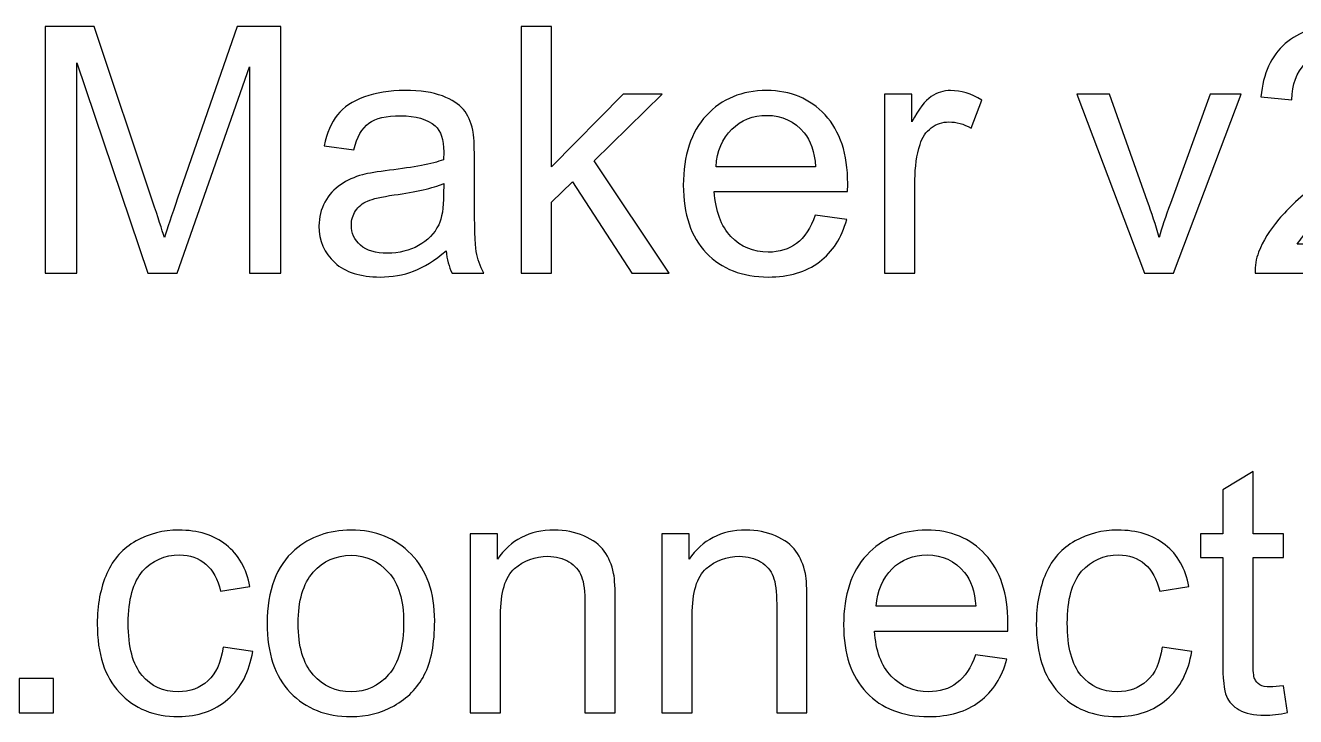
# Model space of a CAD drawing. Header units: millimetres. Extents: x -284 to 247, y -404 to 405.
# Drawn here: x -252.23 to -236.62, y -400.43 to -391.94 of the extents above; entities that cross this region are included whole.
import ezdxf

# ---------------------------------------------------------------- set-up
doc = ezdxf.new("R2010")
doc.units = ezdxf.units.MM
doc.header["$MEASUREMENT"] = 0
doc.layers.add('Layer 1', color=7, linetype='Continuous')

msp = doc.modelspace()

# ---------------------------------------------------------------- linework, layer by layer
at = {"layer": 'Layer 1'}
for points, knots in [([(-251.9804, -394.9852), (-251.9804, -394.9852), (-251.9804, -391.9542), (-251.9804, -391.9542), (-251.9804, -391.9542), (-251.9804, -391.9542), (-251.3793, -391.9542), (-251.3793, -391.9542), (-251.3793, -391.9542), (-251.3793, -391.9542), (-250.6624, -394.0997), (-250.6624, -394.0997), (-250.6624, -394.0997), (-250.5961, -394.2994), (-250.5481, -394.449), (-250.5178, -394.5485), (-250.5178, -394.5485), (-250.4832, -394.4384), (-250.4289, -394.2761), (-250.3555, -394.0623), (-250.3555, -394.0623), (-250.3555, -394.0623), (-249.626, -391.9542), (-249.626, -391.9542), (-249.626, -391.9542), (-249.626, -391.9542), (-249.0891, -391.9542), (-249.0891, -391.9542), (-249.0891, -391.9542), (-249.0891, -391.9542), (-249.0891, -394.9852), (-249.0891, -394.9852), (-249.0891, -394.9852), (-249.0891, -394.9852), (-249.4743, -394.9852), (-249.4743, -394.9852), (-249.4743, -394.9852), (-249.4743, -394.9852), (-249.4743, -392.4495), (-249.4743, -392.4495), (-249.4743, -392.4495), (-249.4743, -392.4495), (-250.359, -394.9852), (-250.359, -394.9852), (-250.359, -394.9852), (-250.359, -394.9852), (-250.7203, -394.9852), (-250.7203, -394.9852), (-250.7203, -394.9852), (-250.7203, -394.9852), (-251.5952, -392.4029), (-251.5952, -392.4029), (-251.5952, -392.4029), (-251.5952, -392.4029), (-251.5952, -394.9852), (-251.5952, -394.9852), (-251.5952, -394.9852), (-251.5952, -394.9852), (-251.9804, -394.9852), (-251.9804, -394.9852)], [0, 0, 0, 0, 0.0625, 0.0625, 0.0625, 0.0625, 0.125, 0.125, 0.125, 0.125, 0.1875, 0.1875, 0.1875, 0.1875, 0.25, 0.25, 0.25, 0.25, 0.3125, 0.3125, 0.3125, 0.3125, 0.375, 0.375, 0.375, 0.375, 0.4375, 0.4375, 0.4375, 0.4375, 0.5, 0.5, 0.5, 0.5, 0.5625, 0.5625, 0.5625, 0.5625, 0.625, 0.625, 0.625, 0.625, 0.6875, 0.6875, 0.6875, 0.6875, 0.75, 0.75, 0.75, 0.75, 0.8125, 0.8125, 0.8125, 0.8125, 0.875, 0.875, 0.875, 0.875, 1, 1, 1, 1]), ([(-246.1364, -394.9852), (-246.1364, -394.9852), (-246.1364, -391.9542), (-246.1364, -391.9542), (-246.1364, -391.9542), (-246.1364, -391.9542), (-245.7639, -391.9542), (-245.7639, -391.9542), (-245.7639, -391.9542), (-245.7639, -391.9542), (-245.7639, -393.6806), (-245.7639, -393.6806), (-245.7639, -393.6806), (-245.7639, -393.6806), (-244.8833, -392.7881), (-244.8833, -392.7881), (-244.8833, -392.7881), (-244.8833, -392.7881), (-244.4021, -392.7881), (-244.4021, -392.7881), (-244.4021, -392.7881), (-244.4021, -392.7881), (-245.2403, -393.6044), (-245.2403, -393.6044), (-245.2403, -393.6044), (-245.2403, -393.6044), (-244.3175, -394.9852), (-244.3175, -394.9852), (-244.3175, -394.9852), (-244.3175, -394.9852), (-244.7761, -394.9852), (-244.7761, -394.9852), (-244.7761, -394.9852), (-244.7761, -394.9852), (-245.5056, -393.8627), (-245.5056, -393.8627), (-245.5056, -393.8627), (-245.5056, -393.8627), (-245.7639, -394.1138), (-245.7639, -394.1138), (-245.7639, -394.1138), (-245.7639, -394.1138), (-245.7639, -394.9852), (-245.7639, -394.9852), (-245.7639, -394.9852), (-245.7639, -394.9852), (-246.1364, -394.9852), (-246.1364, -394.9852)], [0, 0, 0, 0, 0.0769231, 0.0769231, 0.0769231, 0.0769231, 0.1538462, 0.1538462, 0.1538462, 0.1538462, 0.2307692, 0.2307692, 0.2307692, 0.2307692, 0.3076923, 0.3076923, 0.3076923, 0.3076923, 0.3846154, 0.3846154, 0.3846154, 0.3846154, 0.4615385, 0.4615385, 0.4615385, 0.4615385, 0.5384615, 0.5384615, 0.5384615, 0.5384615, 0.6153846, 0.6153846, 0.6153846, 0.6153846, 0.6923077, 0.6923077, 0.6923077, 0.6923077, 0.7692308, 0.7692308, 0.7692308, 0.7692308, 0.8461538, 0.8461538, 0.8461538, 0.8461538, 1, 1, 1, 1]), ([(-235.1142, -394.6296), (-235.1142, -394.6296), (-235.1142, -394.9852), (-235.1142, -394.9852), (-235.1142, -394.9852), (-235.1142, -394.9852), (-237.1207, -394.9852), (-237.1207, -394.9852), (-237.1207, -394.9852), (-237.1236, -394.8956), (-237.1087, -394.8095), (-237.077, -394.7263), (-237.077, -394.7263), (-237.0255, -394.5901), (-236.9429, -394.4553), (-236.8293, -394.3234), (-236.8293, -394.3234), (-236.7157, -394.1915), (-236.5535, -394.0391), (-236.3425, -393.8662), (-236.3425, -393.8662), (-236.0144, -393.596), (-235.7915, -393.3822), (-235.6751, -393.2241), (-235.6751, -393.2241), (-235.5579, -393.0661), (-235.4994, -392.9165), (-235.4994, -392.7754), (-235.4994, -392.7754), (-235.4994, -392.628), (-235.5523, -392.5038), (-235.6581, -392.4022), (-235.6581, -392.4022), (-235.764, -392.3013), (-235.9022, -392.2505), (-236.0723, -392.2505), (-236.0723, -392.2505), (-236.2522, -392.2505), (-236.3961, -392.3041), (-236.5041, -392.4114), (-236.5041, -392.4114), (-236.612, -392.5179), (-236.6664, -392.6661), (-236.6678, -392.8559), (-236.6678, -392.8559), (-236.6678, -392.8559), (-237.0488, -392.8178), (-237.0488, -392.8178), (-237.0488, -392.8178), (-237.0227, -392.5327), (-236.9239, -392.3154), (-236.7531, -392.1658), (-236.7531, -392.1658), (-236.5817, -392.0162), (-236.3524, -391.9415), (-236.0638, -391.9415), (-236.0638, -391.9415), (-235.7731, -391.9415), (-235.5424, -392.0219), (-235.3731, -392.1835), (-235.3731, -392.1835), (-235.203, -392.345), (-235.1184, -392.5454), (-235.1184, -392.7839), (-235.1184, -392.7839), (-235.1184, -392.9052), (-235.1431, -393.0245), (-235.1932, -393.1416), (-235.1932, -393.1416), (-235.2426, -393.2594), (-235.3251, -393.3829), (-235.4401, -393.5127), (-235.4401, -393.5127), (-235.5558, -393.6418), (-235.747, -393.8203), (-236.0137, -394.0461), (-236.0137, -394.0461), (-236.2374, -394.2338), (-236.3813, -394.3608), (-236.4448, -394.4278), (-236.4448, -394.4278), (-236.5083, -394.4948), (-236.5605, -394.5619), (-236.6022, -394.6296), (-236.6022, -394.6296), (-236.6022, -394.6296), (-235.1142, -394.6296), (-235.1142, -394.6296)], [0, 0, 0, 0, 0.0434783, 0.0434783, 0.0434783, 0.0434783, 0.0869565, 0.0869565, 0.0869565, 0.0869565, 0.1304348, 0.1304348, 0.1304348, 0.1304348, 0.173913, 0.173913, 0.173913, 0.173913, 0.2173913, 0.2173913, 0.2173913, 0.2173913, 0.2608696, 0.2608696, 0.2608696, 0.2608696, 0.3043478, 0.3043478, 0.3043478, 0.3043478, 0.3478261, 0.3478261, 0.3478261, 0.3478261, 0.3913043, 0.3913043, 0.3913043, 0.3913043, 0.4347826, 0.4347826, 0.4347826, 0.4347826, 0.4782609, 0.4782609, 0.4782609, 0.4782609, 0.5217391, 0.5217391, 0.5217391, 0.5217391, 0.5652174, 0.5652174, 0.5652174, 0.5652174, 0.6086957, 0.6086957, 0.6086957, 0.6086957, 0.6521739, 0.6521739, 0.6521739, 0.6521739, 0.6956522, 0.6956522, 0.6956522, 0.6956522, 0.7391304, 0.7391304, 0.7391304, 0.7391304, 0.7826087, 0.7826087, 0.7826087, 0.7826087, 0.826087, 0.826087, 0.826087, 0.826087, 0.8695652, 0.8695652, 0.8695652, 0.8695652, 0.9130435, 0.9130435, 0.9130435, 0.9130435, 1, 1, 1, 1]), ([(-247.0571, -394.71), (-247.1954, -394.8279), (-247.3288, -394.9104), (-247.4565, -394.9591), (-247.4565, -394.9591), (-247.5842, -395.0078), (-247.721, -395.0318), (-247.8678, -395.0318), (-247.8678, -395.0318), (-248.1091, -395.0318), (-248.2946, -394.9732), (-248.4245, -394.8554), (-248.4245, -394.8554), (-248.5543, -394.7383), (-248.6192, -394.588), (-248.6192, -394.4052), (-248.6192, -394.4052), (-248.6192, -394.298), (-248.5945, -394.1999), (-248.5458, -394.111), (-248.5458, -394.111), (-248.4964, -394.0221), (-248.4322, -393.9516), (-248.3532, -393.8979), (-248.3532, -393.8979), (-248.2735, -393.8443), (-248.1846, -393.8034), (-248.0851, -393.7759), (-248.0851, -393.7759), (-248.0117, -393.7568), (-247.901, -393.7385), (-247.7535, -393.7201), (-247.7535, -393.7201), (-247.4529, -393.6849), (-247.2307, -393.6418), (-247.0889, -393.5924), (-247.0889, -393.5924), (-247.0875, -393.5416), (-247.0867, -393.5092), (-247.0867, -393.4958), (-247.0867, -393.4958), (-247.0867, -393.3448), (-247.122, -393.2383), (-247.1926, -393.1762), (-247.1926, -393.1762), (-247.2878, -393.0922), (-247.4296, -393.0506), (-247.6173, -393.0506), (-247.6173, -393.0506), (-247.793, -393.0506), (-247.9228, -393.0816), (-248.0061, -393.143), (-248.0061, -393.143), (-248.09, -393.2044), (-248.1514, -393.313), (-248.1916, -393.4697), (-248.1916, -393.4697), (-248.1916, -393.4697), (-248.5557, -393.4189), (-248.5557, -393.4189), (-248.5557, -393.4189), (-248.5225, -393.263), (-248.4682, -393.1367), (-248.392, -393.0407), (-248.392, -393.0407), (-248.3158, -392.9447), (-248.2057, -392.8714), (-248.0618, -392.8192), (-248.0618, -392.8192), (-247.9186, -392.7677), (-247.7514, -392.7416), (-247.5623, -392.7416), (-247.5623, -392.7416), (-247.3746, -392.7416), (-247.2215, -392.7634), (-247.1037, -392.8079), (-247.1037, -392.8079), (-246.9866, -392.8523), (-246.8998, -392.9074), (-246.8447, -392.9744), (-246.8447, -392.9744), (-246.7897, -393.0414), (-246.7509, -393.1261), (-246.7283, -393.2284), (-246.7283, -393.2284), (-246.7163, -393.2919), (-246.71, -393.4062), (-246.71, -393.5706), (-246.71, -393.5706), (-246.71, -393.5706), (-246.71, -394.0645), (-246.71, -394.0645), (-246.71, -394.0645), (-246.71, -394.4095), (-246.7022, -394.6275), (-246.6867, -394.7199), (-246.6867, -394.7199), (-246.6719, -394.8123), (-246.6408, -394.9005), (-246.5957, -394.9852), (-246.5957, -394.9852), (-246.5957, -394.9852), (-246.9851, -394.9852), (-246.9851, -394.9852), (-246.9851, -394.9852), (-247.0225, -394.9069), (-247.0465, -394.8152), (-247.0571, -394.71)], [0, 0, 0, 0, 0.0357143, 0.0357143, 0.0357143, 0.0357143, 0.0714286, 0.0714286, 0.0714286, 0.0714286, 0.1071429, 0.1071429, 0.1071429, 0.1071429, 0.1428571, 0.1428571, 0.1428571, 0.1428571, 0.1785714, 0.1785714, 0.1785714, 0.1785714, 0.2142857, 0.2142857, 0.2142857, 0.2142857, 0.25, 0.25, 0.25, 0.25, 0.2857143, 0.2857143, 0.2857143, 0.2857143, 0.3214286, 0.3214286, 0.3214286, 0.3214286, 0.3571429, 0.3571429, 0.3571429, 0.3571429, 0.3928571, 0.3928571, 0.3928571, 0.3928571, 0.4285714, 0.4285714, 0.4285714, 0.4285714, 0.4642857, 0.4642857, 0.4642857, 0.4642857, 0.5, 0.5, 0.5, 0.5, 0.5357143, 0.5357143, 0.5357143, 0.5357143, 0.5714286, 0.5714286, 0.5714286, 0.5714286, 0.6071429, 0.6071429, 0.6071429, 0.6071429, 0.6428571, 0.6428571, 0.6428571, 0.6428571, 0.6785714, 0.6785714, 0.6785714, 0.6785714, 0.7142857, 0.7142857, 0.7142857, 0.7142857, 0.75, 0.75, 0.75, 0.75, 0.7857143, 0.7857143, 0.7857143, 0.7857143, 0.8214286, 0.8214286, 0.8214286, 0.8214286, 0.8571429, 0.8571429, 0.8571429, 0.8571429, 0.8928571, 0.8928571, 0.8928571, 0.8928571, 0.9285714, 0.9285714, 0.9285714, 0.9285714, 1, 1, 1, 1]), ([(-242.5225, -394.274), (-242.5225, -394.274), (-242.1373, -394.3248), (-242.1373, -394.3248), (-242.1373, -394.3248), (-242.1973, -394.5485), (-242.3094, -394.7227), (-242.4731, -394.8462), (-242.4731, -394.8462), (-242.6368, -394.9697), (-242.8457, -395.0318), (-243.1004, -395.0318), (-243.1004, -395.0318), (-243.4207, -395.0318), (-243.6747, -394.933), (-243.8624, -394.7354), (-243.8624, -394.7354), (-244.05, -394.5386), (-244.1439, -394.2613), (-244.1439, -393.905), (-244.1439, -393.905), (-244.1439, -393.5367), (-244.0493, -393.2503), (-243.8595, -393.0471), (-243.8595, -393.0471), (-243.6697, -392.8432), (-243.4235, -392.7416), (-243.1208, -392.7416), (-243.1208, -392.7416), (-242.828, -392.7416), (-242.5888, -392.841), (-242.4033, -393.0407), (-242.4033, -393.0407), (-242.2177, -393.2404), (-242.1246, -393.5212), (-242.1246, -393.8831), (-242.1246, -393.8831), (-242.1246, -393.905), (-242.1253, -393.9382), (-242.1267, -393.9819), (-242.1267, -393.9819), (-242.1267, -393.9819), (-243.7629, -393.9819), (-243.7629, -393.9819), (-243.7629, -393.9819), (-243.7488, -394.2225), (-243.681, -394.4074), (-243.5583, -394.5351), (-243.5583, -394.5351), (-243.4362, -394.6628), (-243.2831, -394.727), (-243.1004, -394.727), (-243.1004, -394.727), (-242.9642, -394.727), (-242.8478, -394.691), (-242.7518, -394.619), (-242.7518, -394.619), (-242.6552, -394.5471), (-242.579, -394.432), (-242.5225, -394.274)], [0, 0, 0, 0, 0.0625, 0.0625, 0.0625, 0.0625, 0.125, 0.125, 0.125, 0.125, 0.1875, 0.1875, 0.1875, 0.1875, 0.25, 0.25, 0.25, 0.25, 0.3125, 0.3125, 0.3125, 0.3125, 0.375, 0.375, 0.375, 0.375, 0.4375, 0.4375, 0.4375, 0.4375, 0.5, 0.5, 0.5, 0.5, 0.5625, 0.5625, 0.5625, 0.5625, 0.625, 0.625, 0.625, 0.625, 0.6875, 0.6875, 0.6875, 0.6875, 0.75, 0.75, 0.75, 0.75, 0.8125, 0.8125, 0.8125, 0.8125, 0.875, 0.875, 0.875, 0.875, 1, 1, 1, 1]), ([(-241.6709, -394.9852), (-241.6709, -394.9852), (-241.6709, -392.7881), (-241.6709, -392.7881), (-241.6709, -392.7881), (-241.6709, -392.7881), (-241.3365, -392.7881), (-241.3365, -392.7881), (-241.3365, -392.7881), (-241.3365, -392.7881), (-241.3365, -393.1247), (-241.3365, -393.1247), (-241.3365, -393.1247), (-241.2511, -392.9687), (-241.1721, -392.8657), (-241.0994, -392.8163), (-241.0994, -392.8163), (-241.0268, -392.7662), (-240.947, -392.7416), (-240.8603, -392.7416), (-240.8603, -392.7416), (-240.7347, -392.7416), (-240.607, -392.7811), (-240.4771, -392.8594), (-240.4771, -392.8594), (-240.4771, -392.8594), (-240.6098, -393.203), (-240.6098, -393.203), (-240.6098, -393.203), (-240.7001, -393.1522), (-240.7904, -393.1268), (-240.8807, -393.1268), (-240.8807, -393.1268), (-240.9619, -393.1268), (-241.0345, -393.1515), (-241.0987, -393.2002), (-241.0987, -393.2002), (-241.1629, -393.2488), (-241.2088, -393.3166), (-241.2363, -393.4034), (-241.2363, -393.4034), (-241.2779, -393.5353), (-241.2984, -393.6799), (-241.2984, -393.8373), (-241.2984, -393.8373), (-241.2984, -393.8373), (-241.2984, -394.9852), (-241.2984, -394.9852), (-241.2984, -394.9852), (-241.2984, -394.9852), (-241.6709, -394.9852), (-241.6709, -394.9852)], [0, 0, 0, 0, 0.0714286, 0.0714286, 0.0714286, 0.0714286, 0.1428571, 0.1428571, 0.1428571, 0.1428571, 0.2142857, 0.2142857, 0.2142857, 0.2142857, 0.2857143, 0.2857143, 0.2857143, 0.2857143, 0.3571429, 0.3571429, 0.3571429, 0.3571429, 0.4285714, 0.4285714, 0.4285714, 0.4285714, 0.5, 0.5, 0.5, 0.5, 0.5714286, 0.5714286, 0.5714286, 0.5714286, 0.6428571, 0.6428571, 0.6428571, 0.6428571, 0.7142857, 0.7142857, 0.7142857, 0.7142857, 0.7857143, 0.7857143, 0.7857143, 0.7857143, 0.8571429, 0.8571429, 0.8571429, 0.8571429, 1, 1, 1, 1]), ([(-238.4804, -394.9852), (-238.4804, -394.9852), (-239.3094, -392.7881), (-239.3094, -392.7881), (-239.3094, -392.7881), (-239.3094, -392.7881), (-238.9108, -392.7881), (-238.9108, -392.7881), (-238.9108, -392.7881), (-238.9108, -392.7881), (-238.4409, -394.104), (-238.4409, -394.104), (-238.4409, -394.104), (-238.3901, -394.2458), (-238.3428, -394.3932), (-238.2998, -394.5463), (-238.2998, -394.5463), (-238.2666, -394.4306), (-238.2207, -394.2916), (-238.1608, -394.1287), (-238.1608, -394.1287), (-238.1608, -394.1287), (-237.6725, -392.7881), (-237.6725, -392.7881), (-237.6725, -392.7881), (-237.6725, -392.7881), (-237.2901, -392.7881), (-237.2901, -392.7881), (-237.2901, -392.7881), (-237.2901, -392.7881), (-238.122, -394.9852), (-238.122, -394.9852), (-238.122, -394.9852), (-238.122, -394.9852), (-238.4804, -394.9852), (-238.4804, -394.9852)], [0, 0, 0, 0, 0.1, 0.1, 0.1, 0.1, 0.2, 0.2, 0.2, 0.2, 0.3, 0.3, 0.3, 0.3, 0.4, 0.4, 0.4, 0.4, 0.5, 0.5, 0.5, 0.5, 0.6, 0.6, 0.6, 0.6, 0.7, 0.7, 0.7, 0.7, 0.8, 0.8, 0.8, 0.8, 1, 1, 1, 1]), ([(-243.7417, -393.6771), (-243.7417, -393.6771), (-242.5183, -393.6771), (-242.5183, -393.6771), (-242.5183, -393.6771), (-242.5345, -393.4923), (-242.5818, -393.354), (-242.6587, -393.2615), (-242.6587, -393.2615), (-242.7765, -393.1183), (-242.9303, -393.0463), (-243.1187, -393.0463), (-243.1187, -393.0463), (-243.2894, -393.0463), (-243.4327, -393.1035), (-243.5491, -393.2178), (-243.5491, -393.2178), (-243.6648, -393.3321), (-243.729, -393.4852), (-243.7417, -393.6771)], [0, 0, 0, 0, 0.1666667, 0.1666667, 0.1666667, 0.1666667, 0.3333333, 0.3333333, 0.3333333, 0.3333333, 0.5, 0.5, 0.5, 0.5, 0.6666667, 0.6666667, 0.6666667, 0.6666667, 1, 1, 1, 1]), ([(-247.0867, -393.8845), (-247.2222, -393.9396), (-247.4254, -393.9861), (-247.6963, -394.0242), (-247.6963, -394.0242), (-247.8502, -394.0461), (-247.9588, -394.0708), (-248.0223, -394.0983), (-248.0223, -394.0983), (-248.0858, -394.1258), (-248.1345, -394.1661), (-248.1691, -394.2183), (-248.1691, -394.2183), (-248.2036, -394.2712), (-248.2213, -394.3297), (-248.2213, -394.3947), (-248.2213, -394.3947), (-248.2213, -394.4927), (-248.1839, -394.5753), (-248.1084, -394.6409), (-248.1084, -394.6409), (-248.0329, -394.7065), (-247.9228, -394.7397), (-247.7782, -394.7397), (-247.7782, -394.7397), (-247.635, -394.7397), (-247.5073, -394.7086), (-247.3951, -394.6458), (-247.3951, -394.6458), (-247.2836, -394.5837), (-247.201, -394.4984), (-247.1488, -394.3904), (-247.1488, -394.3904), (-247.1086, -394.3065), (-247.0889, -394.183), (-247.0889, -394.02), (-247.0889, -394.02), (-247.0889, -394.02), (-247.0867, -393.8845), (-247.0867, -393.8845)], [0, 0, 0, 0, 0.0909091, 0.0909091, 0.0909091, 0.0909091, 0.1818182, 0.1818182, 0.1818182, 0.1818182, 0.2727273, 0.2727273, 0.2727273, 0.2727273, 0.3636364, 0.3636364, 0.3636364, 0.3636364, 0.4545455, 0.4545455, 0.4545455, 0.4545455, 0.5454545, 0.5454545, 0.5454545, 0.5454545, 0.6363636, 0.6363636, 0.6363636, 0.6363636, 0.7272727, 0.7272727, 0.7272727, 0.7272727, 0.8181818, 0.8181818, 0.8181818, 0.8181818, 1, 1, 1, 1]), ([(-236.7728, -400.0522), (-236.7728, -400.0522), (-236.722, -400.381), (-236.722, -400.381), (-236.722, -400.381), (-236.8265, -400.4028), (-236.9203, -400.4141), (-237.0021, -400.4141), (-237.0021, -400.4141), (-237.1369, -400.4141), (-237.2413, -400.393), (-237.3161, -400.3499), (-237.3161, -400.3499), (-237.3902, -400.3069), (-237.4424, -400.2512), (-237.4727, -400.1813), (-237.4727, -400.1813), (-237.5031, -400.1115), (-237.5179, -399.9647), (-237.5179, -399.741), (-237.5179, -399.741), (-237.5179, -399.741), (-237.5179, -398.4753), (-237.5179, -398.4753), (-237.5179, -398.4753), (-237.5179, -398.4753), (-237.7931, -398.4753), (-237.7931, -398.4753), (-237.7931, -398.4753), (-237.7931, -398.4753), (-237.7931, -398.1874), (-237.7931, -398.1874), (-237.7931, -398.1874), (-237.7931, -398.1874), (-237.5179, -398.1874), (-237.5179, -398.1874), (-237.5179, -398.1874), (-237.5179, -398.1874), (-237.5179, -397.6441), (-237.5179, -397.6441), (-237.5179, -397.6441), (-237.5179, -397.6441), (-237.1454, -397.4205), (-237.1454, -397.4205), (-237.1454, -397.4205), (-237.1454, -397.4205), (-237.1454, -398.1874), (-237.1454, -398.1874), (-237.1454, -398.1874), (-237.1454, -398.1874), (-236.7728, -398.1874), (-236.7728, -398.1874), (-236.7728, -398.1874), (-236.7728, -398.1874), (-236.7728, -398.4753), (-236.7728, -398.4753), (-236.7728, -398.4753), (-236.7728, -398.4753), (-237.1454, -398.4753), (-237.1454, -398.4753), (-237.1454, -398.4753), (-237.1454, -398.4753), (-237.1454, -399.7622), (-237.1454, -399.7622), (-237.1454, -399.7622), (-237.1454, -399.8687), (-237.139, -399.9372), (-237.1256, -399.9675), (-237.1256, -399.9675), (-237.1129, -399.9979), (-237.0918, -400.0218), (-237.0621, -400.0402), (-237.0621, -400.0402), (-237.0325, -400.0578), (-236.9902, -400.067), (-236.9351, -400.067), (-236.9351, -400.067), (-236.8942, -400.067), (-236.8399, -400.0621), (-236.7728, -400.0522)], [0, 0, 0, 0, 0.047619, 0.047619, 0.047619, 0.047619, 0.0952381, 0.0952381, 0.0952381, 0.0952381, 0.1428571, 0.1428571, 0.1428571, 0.1428571, 0.1904762, 0.1904762, 0.1904762, 0.1904762, 0.2380952, 0.2380952, 0.2380952, 0.2380952, 0.2857143, 0.2857143, 0.2857143, 0.2857143, 0.3333333, 0.3333333, 0.3333333, 0.3333333, 0.3809524, 0.3809524, 0.3809524, 0.3809524, 0.4285714, 0.4285714, 0.4285714, 0.4285714, 0.4761905, 0.4761905, 0.4761905, 0.4761905, 0.5238095, 0.5238095, 0.5238095, 0.5238095, 0.5714286, 0.5714286, 0.5714286, 0.5714286, 0.6190476, 0.6190476, 0.6190476, 0.6190476, 0.6666667, 0.6666667, 0.6666667, 0.6666667, 0.7142857, 0.7142857, 0.7142857, 0.7142857, 0.7619048, 0.7619048, 0.7619048, 0.7619048, 0.8095238, 0.8095238, 0.8095238, 0.8095238, 0.8571429, 0.8571429, 0.8571429, 0.8571429, 0.9047619, 0.9047619, 0.9047619, 0.9047619, 1, 1, 1, 1]), ([(-249.7973, -399.5802), (-249.7973, -399.5802), (-249.4332, -399.631), (-249.4332, -399.631), (-249.4332, -399.631), (-249.4735, -399.8814), (-249.5751, -400.0769), (-249.7395, -400.2187), (-249.7395, -400.2187), (-249.9039, -400.3605), (-250.1063, -400.4311), (-250.3455, -400.4311), (-250.3455, -400.4311), (-250.6454, -400.4311), (-250.8867, -400.333), (-251.0687, -400.1369), (-251.0687, -400.1369), (-251.2515, -399.9407), (-251.3425, -399.6599), (-251.3425, -399.2944), (-251.3425, -399.2944), (-251.3425, -399.0574), (-251.303, -398.8506), (-251.2246, -398.6728), (-251.2246, -398.6728), (-251.1463, -398.4957), (-251.0271, -398.3624), (-250.8662, -398.2742), (-250.8662, -398.2742), (-250.7061, -398.1853), (-250.5318, -398.1409), (-250.3427, -398.1409), (-250.3427, -398.1409), (-250.1049, -398.1409), (-249.9095, -398.2008), (-249.7585, -398.3215), (-249.7585, -398.3215), (-249.6068, -398.4421), (-249.5094, -398.6136), (-249.4671, -398.8351), (-249.4671, -398.8351), (-249.4671, -398.8351), (-249.8269, -398.8901), (-249.8269, -398.8901), (-249.8269, -398.8901), (-249.8615, -398.7427), (-249.9222, -398.6319), (-250.0104, -398.5571), (-250.0104, -398.5571), (-250.0979, -398.483), (-250.2037, -398.4456), (-250.3279, -398.4456), (-250.3279, -398.4456), (-250.5156, -398.4456), (-250.668, -398.5127), (-250.7858, -398.6467), (-250.7858, -398.6467), (-250.9029, -398.7815), (-250.9615, -398.9932), (-250.9615, -399.2838), (-250.9615, -399.2838), (-250.9615, -399.5788), (-250.905, -399.7925), (-250.7921, -399.9259), (-250.7921, -399.9259), (-250.6785, -400.0592), (-250.5311, -400.1263), (-250.3498, -400.1263), (-250.3498, -400.1263), (-250.203, -400.1263), (-250.0809, -400.0818), (-249.9836, -399.9922), (-249.9836, -399.9922), (-249.8855, -399.9033), (-249.8234, -399.7657), (-249.7973, -399.5802)], [0, 0, 0, 0, 0.05, 0.05, 0.05, 0.05, 0.1, 0.1, 0.1, 0.1, 0.15, 0.15, 0.15, 0.15, 0.2, 0.2, 0.2, 0.2, 0.25, 0.25, 0.25, 0.25, 0.3, 0.3, 0.3, 0.3, 0.35, 0.35, 0.35, 0.35, 0.4, 0.4, 0.4, 0.4, 0.45, 0.45, 0.45, 0.45, 0.5, 0.5, 0.5, 0.5, 0.55, 0.55, 0.55, 0.55, 0.6, 0.6, 0.6, 0.6, 0.65, 0.65, 0.65, 0.65, 0.7, 0.7, 0.7, 0.7, 0.75, 0.75, 0.75, 0.75, 0.8, 0.8, 0.8, 0.8, 0.85, 0.85, 0.85, 0.85, 0.9, 0.9, 0.9, 0.9, 1, 1, 1, 1]), ([(-249.2554, -399.286), (-249.2554, -398.8803), (-249.1425, -398.5797), (-248.916, -398.3843), (-248.916, -398.3843), (-248.7276, -398.222), (-248.4969, -398.1409), (-248.2253, -398.1409), (-248.2253, -398.1409), (-247.924, -398.1409), (-247.6771, -398.2396), (-247.4852, -398.4372), (-247.4852, -398.4372), (-247.294, -398.634), (-247.198, -398.9071), (-247.198, -399.2549), (-247.198, -399.2549), (-247.198, -399.5371), (-247.2404, -399.7587), (-247.325, -399.9202), (-247.325, -399.9202), (-247.4097, -400.0818), (-247.5332, -400.2074), (-247.6954, -400.297), (-247.6954, -400.297), (-247.857, -400.3866), (-248.0341, -400.4311), (-248.2253, -400.4311), (-248.2253, -400.4311), (-248.5329, -400.4311), (-248.7813, -400.333), (-248.9711, -400.1361), (-248.9711, -400.1361), (-249.1609, -399.9393), (-249.2554, -399.6557), (-249.2554, -399.286)], [0, 0, 0, 0, 0.1, 0.1, 0.1, 0.1, 0.2, 0.2, 0.2, 0.2, 0.3, 0.3, 0.3, 0.3, 0.4, 0.4, 0.4, 0.4, 0.5, 0.5, 0.5, 0.5, 0.6, 0.6, 0.6, 0.6, 0.7, 0.7, 0.7, 0.7, 0.8, 0.8, 0.8, 0.8, 1, 1, 1, 1]), ([(-246.7613, -400.3845), (-246.7613, -400.3845), (-246.7613, -398.1874), (-246.7613, -398.1874), (-246.7613, -398.1874), (-246.7613, -398.1874), (-246.4269, -398.1874), (-246.4269, -398.1874), (-246.4269, -398.1874), (-246.4269, -398.1874), (-246.4269, -398.4993), (-246.4269, -398.4993), (-246.4269, -398.4993), (-246.266, -398.2601), (-246.0332, -398.1409), (-245.7291, -398.1409), (-245.7291, -398.1409), (-245.5964, -398.1409), (-245.4751, -398.1648), (-245.3643, -398.2121), (-245.3643, -398.2121), (-245.2535, -398.2594), (-245.1703, -398.3222), (-245.1153, -398.3991), (-245.1153, -398.3991), (-245.0602, -398.476), (-245.0214, -398.5677), (-244.9995, -398.6735), (-244.9995, -398.6735), (-244.9861, -398.7427), (-244.9791, -398.8633), (-244.9791, -399.0355), (-244.9791, -399.0355), (-244.9791, -399.0355), (-244.9791, -400.3845), (-244.9791, -400.3845), (-244.9791, -400.3845), (-244.9791, -400.3845), (-245.3516, -400.3845), (-245.3516, -400.3845), (-245.3516, -400.3845), (-245.3516, -400.3845), (-245.3516, -399.0496), (-245.3516, -399.0496), (-245.3516, -399.0496), (-245.3516, -398.8979), (-245.3657, -398.7843), (-245.3947, -398.7095), (-245.3947, -398.7095), (-245.4236, -398.6347), (-245.4751, -398.5748), (-245.5485, -398.5296), (-245.5485, -398.5296), (-245.6218, -398.4852), (-245.7086, -398.4626), (-245.8074, -398.4626), (-245.8074, -398.4626), (-245.9654, -398.4626), (-246.1016, -398.5127), (-246.2166, -398.6136), (-246.2166, -398.6136), (-246.3316, -398.7138), (-246.3888, -398.905), (-246.3888, -399.1858), (-246.3888, -399.1858), (-246.3888, -399.1858), (-246.3888, -400.3845), (-246.3888, -400.3845), (-246.3888, -400.3845), (-246.3888, -400.3845), (-246.7613, -400.3845), (-246.7613, -400.3845)], [0, 0, 0, 0, 0.0526316, 0.0526316, 0.0526316, 0.0526316, 0.1052632, 0.1052632, 0.1052632, 0.1052632, 0.1578947, 0.1578947, 0.1578947, 0.1578947, 0.2105263, 0.2105263, 0.2105263, 0.2105263, 0.2631579, 0.2631579, 0.2631579, 0.2631579, 0.3157895, 0.3157895, 0.3157895, 0.3157895, 0.3684211, 0.3684211, 0.3684211, 0.3684211, 0.4210526, 0.4210526, 0.4210526, 0.4210526, 0.4736842, 0.4736842, 0.4736842, 0.4736842, 0.5263158, 0.5263158, 0.5263158, 0.5263158, 0.5789474, 0.5789474, 0.5789474, 0.5789474, 0.6315789, 0.6315789, 0.6315789, 0.6315789, 0.6842105, 0.6842105, 0.6842105, 0.6842105, 0.7368421, 0.7368421, 0.7368421, 0.7368421, 0.7894737, 0.7894737, 0.7894737, 0.7894737, 0.8421053, 0.8421053, 0.8421053, 0.8421053, 0.8947368, 0.8947368, 0.8947368, 0.8947368, 1, 1, 1, 1]), ([(-244.4069, -400.3845), (-244.4069, -400.3845), (-244.4069, -398.1874), (-244.4069, -398.1874), (-244.4069, -398.1874), (-244.4069, -398.1874), (-244.0725, -398.1874), (-244.0725, -398.1874), (-244.0725, -398.1874), (-244.0725, -398.1874), (-244.0725, -398.4993), (-244.0725, -398.4993), (-244.0725, -398.4993), (-243.9116, -398.2601), (-243.6788, -398.1409), (-243.3747, -398.1409), (-243.3747, -398.1409), (-243.242, -398.1409), (-243.1207, -398.1648), (-243.0099, -398.2121), (-243.0099, -398.2121), (-242.8991, -398.2594), (-242.8159, -398.3222), (-242.7609, -398.3991), (-242.7609, -398.3991), (-242.7058, -398.476), (-242.667, -398.5677), (-242.6451, -398.6735), (-242.6451, -398.6735), (-242.6317, -398.7427), (-242.6247, -398.8633), (-242.6247, -399.0355), (-242.6247, -399.0355), (-242.6247, -399.0355), (-242.6247, -400.3845), (-242.6247, -400.3845), (-242.6247, -400.3845), (-242.6247, -400.3845), (-242.9972, -400.3845), (-242.9972, -400.3845), (-242.9972, -400.3845), (-242.9972, -400.3845), (-242.9972, -399.0496), (-242.9972, -399.0496), (-242.9972, -399.0496), (-242.9972, -398.8979), (-243.0113, -398.7843), (-243.0403, -398.7095), (-243.0403, -398.7095), (-243.0692, -398.6347), (-243.1207, -398.5748), (-243.1941, -398.5296), (-243.1941, -398.5296), (-243.2674, -398.4852), (-243.3542, -398.4626), (-243.453, -398.4626), (-243.453, -398.4626), (-243.611, -398.4626), (-243.7472, -398.5127), (-243.8622, -398.6136), (-243.8622, -398.6136), (-243.9772, -398.7138), (-244.0344, -398.905), (-244.0344, -399.1858), (-244.0344, -399.1858), (-244.0344, -399.1858), (-244.0344, -400.3845), (-244.0344, -400.3845), (-244.0344, -400.3845), (-244.0344, -400.3845), (-244.4069, -400.3845), (-244.4069, -400.3845)], [0, 0, 0, 0, 0.0526316, 0.0526316, 0.0526316, 0.0526316, 0.1052632, 0.1052632, 0.1052632, 0.1052632, 0.1578947, 0.1578947, 0.1578947, 0.1578947, 0.2105263, 0.2105263, 0.2105263, 0.2105263, 0.2631579, 0.2631579, 0.2631579, 0.2631579, 0.3157895, 0.3157895, 0.3157895, 0.3157895, 0.3684211, 0.3684211, 0.3684211, 0.3684211, 0.4210526, 0.4210526, 0.4210526, 0.4210526, 0.4736842, 0.4736842, 0.4736842, 0.4736842, 0.5263158, 0.5263158, 0.5263158, 0.5263158, 0.5789474, 0.5789474, 0.5789474, 0.5789474, 0.6315789, 0.6315789, 0.6315789, 0.6315789, 0.6842105, 0.6842105, 0.6842105, 0.6842105, 0.7368421, 0.7368421, 0.7368421, 0.7368421, 0.7894737, 0.7894737, 0.7894737, 0.7894737, 0.8421053, 0.8421053, 0.8421053, 0.8421053, 0.8947368, 0.8947368, 0.8947368, 0.8947368, 1, 1, 1, 1]), ([(-240.5539, -399.6733), (-240.5539, -399.6733), (-240.1687, -399.7241), (-240.1687, -399.7241), (-240.1687, -399.7241), (-240.2287, -399.9478), (-240.3408, -400.122), (-240.5045, -400.2455), (-240.5045, -400.2455), (-240.6682, -400.369), (-240.8771, -400.4311), (-241.1318, -400.4311), (-241.1318, -400.4311), (-241.4521, -400.4311), (-241.7061, -400.3323), (-241.8938, -400.1347), (-241.8938, -400.1347), (-242.0814, -399.9379), (-242.1753, -399.6606), (-242.1753, -399.3043), (-242.1753, -399.3043), (-242.1753, -398.936), (-242.0807, -398.6496), (-241.8909, -398.4464), (-241.8909, -398.4464), (-241.7011, -398.2425), (-241.4549, -398.1409), (-241.1522, -398.1409), (-241.1522, -398.1409), (-240.8594, -398.1409), (-240.6202, -398.2403), (-240.4347, -398.44), (-240.4347, -398.44), (-240.2491, -398.6397), (-240.156, -398.9205), (-240.156, -399.2824), (-240.156, -399.2824), (-240.156, -399.3043), (-240.1567, -399.3375), (-240.1581, -399.3812), (-240.1581, -399.3812), (-240.1581, -399.3812), (-241.7943, -399.3812), (-241.7943, -399.3812), (-241.7943, -399.3812), (-241.7802, -399.6218), (-241.7124, -399.8067), (-241.5897, -399.9344), (-241.5897, -399.9344), (-241.4676, -400.0621), (-241.3145, -400.1263), (-241.1318, -400.1263), (-241.1318, -400.1263), (-240.9956, -400.1263), (-240.8792, -400.0903), (-240.7832, -400.0183), (-240.7832, -400.0183), (-240.6866, -399.9464), (-240.6104, -399.8313), (-240.5539, -399.6733)], [0, 0, 0, 0, 0.0625, 0.0625, 0.0625, 0.0625, 0.125, 0.125, 0.125, 0.125, 0.1875, 0.1875, 0.1875, 0.1875, 0.25, 0.25, 0.25, 0.25, 0.3125, 0.3125, 0.3125, 0.3125, 0.375, 0.375, 0.375, 0.375, 0.4375, 0.4375, 0.4375, 0.4375, 0.5, 0.5, 0.5, 0.5, 0.5625, 0.5625, 0.5625, 0.5625, 0.625, 0.625, 0.625, 0.625, 0.6875, 0.6875, 0.6875, 0.6875, 0.75, 0.75, 0.75, 0.75, 0.8125, 0.8125, 0.8125, 0.8125, 0.875, 0.875, 0.875, 0.875, 1, 1, 1, 1]), ([(-238.263, -399.5802), (-238.263, -399.5802), (-237.8989, -399.631), (-237.8989, -399.631), (-237.8989, -399.631), (-237.9392, -399.8814), (-238.0408, -400.0769), (-238.2052, -400.2187), (-238.2052, -400.2187), (-238.3696, -400.3605), (-238.572, -400.4311), (-238.8112, -400.4311), (-238.8112, -400.4311), (-239.1111, -400.4311), (-239.3524, -400.333), (-239.5344, -400.1369), (-239.5344, -400.1369), (-239.7172, -399.9407), (-239.8082, -399.6599), (-239.8082, -399.2944), (-239.8082, -399.2944), (-239.8082, -399.0574), (-239.7687, -398.8506), (-239.6903, -398.6728), (-239.6903, -398.6728), (-239.612, -398.4957), (-239.4928, -398.3624), (-239.3319, -398.2742), (-239.3319, -398.2742), (-239.1718, -398.1853), (-238.9975, -398.1409), (-238.8084, -398.1409), (-238.8084, -398.1409), (-238.5706, -398.1409), (-238.3752, -398.2008), (-238.2242, -398.3215), (-238.2242, -398.3215), (-238.0725, -398.4421), (-237.9751, -398.6136), (-237.9328, -398.8351), (-237.9328, -398.8351), (-237.9328, -398.8351), (-238.2926, -398.8901), (-238.2926, -398.8901), (-238.2926, -398.8901), (-238.3272, -398.7427), (-238.3879, -398.6319), (-238.4761, -398.5571), (-238.4761, -398.5571), (-238.5636, -398.483), (-238.6694, -398.4456), (-238.7936, -398.4456), (-238.7936, -398.4456), (-238.9813, -398.4456), (-239.1337, -398.5127), (-239.2515, -398.6467), (-239.2515, -398.6467), (-239.3686, -398.7815), (-239.4272, -398.9932), (-239.4272, -399.2838), (-239.4272, -399.2838), (-239.4272, -399.5788), (-239.3707, -399.7925), (-239.2578, -399.9259), (-239.2578, -399.9259), (-239.1442, -400.0592), (-238.9968, -400.1263), (-238.8155, -400.1263), (-238.8155, -400.1263), (-238.6687, -400.1263), (-238.5466, -400.0818), (-238.4493, -399.9922), (-238.4493, -399.9922), (-238.3512, -399.9033), (-238.2891, -399.7657), (-238.263, -399.5802)], [0, 0, 0, 0, 0.05, 0.05, 0.05, 0.05, 0.1, 0.1, 0.1, 0.1, 0.15, 0.15, 0.15, 0.15, 0.2, 0.2, 0.2, 0.2, 0.25, 0.25, 0.25, 0.25, 0.3, 0.3, 0.3, 0.3, 0.35, 0.35, 0.35, 0.35, 0.4, 0.4, 0.4, 0.4, 0.45, 0.45, 0.45, 0.45, 0.5, 0.5, 0.5, 0.5, 0.55, 0.55, 0.55, 0.55, 0.6, 0.6, 0.6, 0.6, 0.65, 0.65, 0.65, 0.65, 0.7, 0.7, 0.7, 0.7, 0.75, 0.75, 0.75, 0.75, 0.8, 0.8, 0.8, 0.8, 0.85, 0.85, 0.85, 0.85, 0.9, 0.9, 0.9, 0.9, 1, 1, 1, 1]), ([(-248.8744, -399.2867), (-248.8744, -399.5675), (-248.813, -399.7777), (-248.6903, -399.9167), (-248.6903, -399.9167), (-248.5668, -400.0564), (-248.4123, -400.1263), (-248.2253, -400.1263), (-248.2253, -400.1263), (-248.0404, -400.1263), (-247.8866, -400.0564), (-247.7632, -399.916), (-247.7632, -399.916), (-247.6404, -399.7756), (-247.579, -399.5618), (-247.579, -399.2747), (-247.579, -399.2747), (-247.579, -399.0037), (-247.6411, -398.7984), (-247.7646, -398.6594), (-247.7646, -398.6594), (-247.888, -398.5197), (-248.0419, -398.4499), (-248.2253, -398.4499), (-248.2253, -398.4499), (-248.4123, -398.4499), (-248.5668, -398.519), (-248.6903, -398.658), (-248.6903, -398.658), (-248.813, -398.797), (-248.8744, -399.0066), (-248.8744, -399.2867)], [0, 0, 0, 0, 0.1111111, 0.1111111, 0.1111111, 0.1111111, 0.2222222, 0.2222222, 0.2222222, 0.2222222, 0.3333333, 0.3333333, 0.3333333, 0.3333333, 0.4444444, 0.4444444, 0.4444444, 0.4444444, 0.5555556, 0.5555556, 0.5555556, 0.5555556, 0.6666667, 0.6666667, 0.6666667, 0.6666667, 0.7777778, 0.7777778, 0.7777778, 0.7777778, 1, 1, 1, 1]), ([(-241.7731, -399.0764), (-241.7731, -399.0764), (-240.5497, -399.0764), (-240.5497, -399.0764), (-240.5497, -399.0764), (-240.5659, -398.8916), (-240.6132, -398.7533), (-240.6901, -398.6608), (-240.6901, -398.6608), (-240.8079, -398.5176), (-240.9617, -398.4456), (-241.1501, -398.4456), (-241.1501, -398.4456), (-241.3208, -398.4456), (-241.4641, -398.5028), (-241.5805, -398.6171), (-241.5805, -398.6171), (-241.6962, -398.7314), (-241.7604, -398.8845), (-241.7731, -399.0764)], [0, 0, 0, 0, 0.1666667, 0.1666667, 0.1666667, 0.1666667, 0.3333333, 0.3333333, 0.3333333, 0.3333333, 0.5, 0.5, 0.5, 0.5, 0.6666667, 0.6666667, 0.6666667, 0.6666667, 1, 1, 1, 1]), ([(-252.3028, -400.3845), (-252.3028, -400.3845), (-252.3028, -399.9612), (-252.3028, -399.9612), (-252.3028, -399.9612), (-252.3028, -399.9612), (-251.8794, -399.9612), (-251.8794, -399.9612), (-251.8794, -399.9612), (-251.8794, -399.9612), (-251.8794, -400.3845), (-251.8794, -400.3845), (-251.8794, -400.3845), (-251.8794, -400.3845), (-252.3028, -400.3845), (-252.3028, -400.3845)], [0, 0, 0, 0, 0.2, 0.2, 0.2, 0.2, 0.4, 0.4, 0.4, 0.4, 0.6, 0.6, 0.6, 0.6, 1, 1, 1, 1])]:
    msp.add_open_spline(points, degree=3, knots=knots, dxfattribs=at)

doc.saveas('drawing.dxf')
